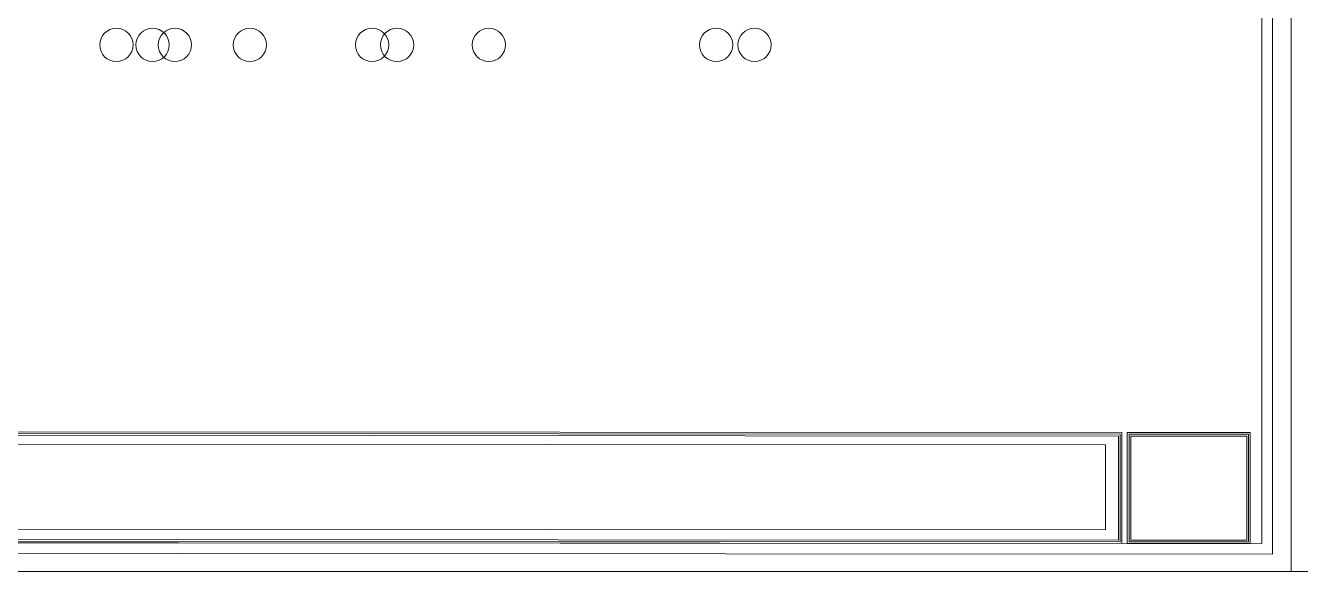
# Model space of a CAD drawing. Header units: millimetres. Extents: x 1373 to 40779, y 1939 to 6439.
# Drawn here: x 7158 to 9452, y 1939 to 2921 of the extents above; entities that cross this region are included whole.
import ezdxf

# ---------------------------------------------------------------- set-up
doc = ezdxf.new("R2010")
doc.units = ezdxf.units.MM
doc.layers.add('A-ANNO-DIMS', color=211, linetype='Continuous', lineweight=18)
doc.layers.add('S-GRID-IDEN', color=1, linetype='Continuous', lineweight=18)

# ---------------------------------------------------------------- blocks, each defined once
blk = doc.blocks.new('Grid - 3_0mm mit Kreis-1799268-2_BODRUM KAT')
at = {"layer": 'S-GRID-IDEN'}
blk.add_circle((0, 0), 0.3, dxfattribs=at)

msp = doc.modelspace()

# ---------------------------------------------------------------- linework, layer by layer
at = {"layer": 'A-ANNO-DIMS', "lineweight": 18, "ltscale": 2}
for p, q in [((5738.3, 2191.1), (9130.1, 2188.7)), ((5741.5, 2188), (9127, 2185.5)), ((5744.6, 2184.9), (9123.9, 2182.4)), ((9123.9, 1994.9), (9123.9, 2182.4)), ((9127, 1991.8), (9127, 2185.5)), ((9130.1, 1988.7), (9130.1, 2188.7)), ((9140, 2188.7), (9361.2, 2188.7)), ((9140, 1988.7), (9140, 2188.7)), ((9143.2, 2185.5), (9358, 2185.5)), ((9143.2, 1991.8), (9143.2, 2185.5)), ((9146.3, 2182.4), (9354.9, 2182.4)), ((9146.3, 1994.9), (9146.3, 2182.4)), ((9354.9, 1994.9), (9354.9, 2182.4)), ((9358, 1991.8), (9358, 2185.5)), ((9361.2, 1988.7), (9361.2, 2188.7)), ((9100.6, 2166.4), (5766.8, 2168.9)), ((9100.6, 2013.3), (9100.6, 2166.4)), ((5744.6, 1997.4), (9123.9, 1994.9)), ((9100.6, 2013.3), (5766.8, 2015.8)), ((5738.3, 1991.1), (9130.1, 1988.7)), ((5741.5, 1994.2), (9127, 1991.8)), ((9140, 1988.7), (9361.2, 1988.7)), ((9143.2, 1991.8), (9358, 1991.8)), ((9146.3, 1994.9), (9354.9, 1994.9))]:
    msp.add_line(p, q, dxfattribs=at)
for points in [[(5430.3, 1938.6), (9434.7, 1938.6), (9434.7, 6438.6), (5430.3, 6438.6)], [(9434.7, 1938.6), (12818.4, 1938.6), (12818.4, 6438.6), (9434.7, 6438.6)], [(5464, 1972.4), (9401, 1969.9), (9401, 6402.4), (5464, 6404.9)], [(5482.8, 1991.1), (9382.2, 1988.7), (9382.2, 6383.7), (5482.8, 6386.1)]]:
    msp.add_lwpolyline(points, close=True, dxfattribs=at)

# ---------------------------------------------------------------- block references
at = {"layer": 'S-GRID-IDEN', "xscale": 99.99999999999993, "yscale": 99.99999999999993, "zscale": 99.99999999999993}
for p in [(7321.2, 2886.1), (7386.2, 2886.1), (7561.2, 2886.1), (7991.2, 2886.1)]:
    msp.add_blockref('Grid - 3_0mm mit Kreis-1799268-2_BODRUM KAT', p, dxfattribs=at)
at = {"layer": 'S-GRID-IDEN', "xscale": 99.99999999999993, "yscale": 99.99999999999993, "zscale": 99.99999999999993, "rotation": 180}
for p in [(7426.3, 2886.1), (7781.2, 2886.1), (7826.2, 2886.1), (8400, 2886.1), (8469.2, 2886.1)]:
    msp.add_blockref('Grid - 3_0mm mit Kreis-1799268-2_BODRUM KAT', p, dxfattribs=at)

doc.saveas('drawing.dxf')
